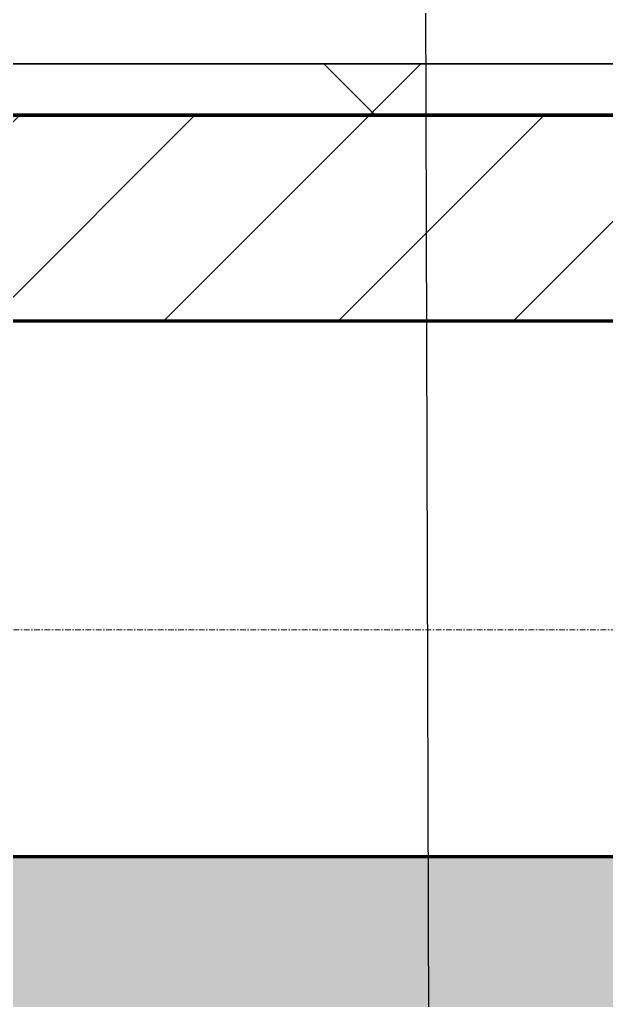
# Model space of a CAD drawing. Header units: millimetres. Extents: x -794334 to -714814, y -17806 to 22403.
# Drawn here: x -737289 to -736719, y -4681 to -3728 of the extents above; entities that cross this region are included whole.
import ezdxf
from ezdxf.xclip import XClip

# ---------------------------------------------------------------- set-up
doc = ezdxf.new("R2010")
doc.units = ezdxf.units.MM
doc.header["$XCLIPFRAME"] = 0
doc.linetypes.add('DPA_Grid _ Level 100', pattern=[10, 5.5, -1.6, 1.3, -1.6])
for name, color, linetype, lineweight in [('A-ANNO-NOTE', 3, 'Continuous', 25), ('A-GLAZ-CURT', 2, 'Continuous', 9), ('A-WALL', 5, 'Continuous', 35), ('A-WALL-FNSH', 2, 'Continuous', 35), ('A-WALL-PATT', 1, 'Continuous', 35), ('S-GRID', 251, 'Continuous', 9), ('WALL-E', 2, 'Continuous', 35)]:
    doc.layers.add(name, color=color, linetype=linetype, lineweight=lineweight)
doc.layers.add('A11_ALU.SOLID SHEET', color=2, linetype='Continuous')

# ---------------------------------------------------------------- blocks, each defined once
blk = doc.blocks.new('*U804')
at = {"layer": 'S-GRID', "linetype": 'DPA_Grid _ Level 100'}
blk.add_line((57942.91, -7900), (-14128.88, -7900), dxfattribs=at)
blk = doc.blocks.new('PPLS-PP19_Custom Tile Pattern - Custom Tile Pattern-V186-4252-01 ENLARGED CONCOURSE LEVEL - REFLECTED CEILING PLAN - SHEET 3')
at = {"layer": 'A-GLAZ-CURT'}
for p, q in [((-300, 0), (300, 0)), ((300, 0), (-300, 0)), ((195.99, 0), (211.36, 0)), ((211.36, 0), (195.99, 0)), ((211.72, 0), (213.31, 0)), ((213.31, 0), (211.72, 0)), ((230.06, 0), (300, 0)), ((-300, -50), (300, -50)), ((300, -50), (-300, -50))]:
    blk.add_line(p, q, dxfattribs=at)
for points, knots in [([(94.4, 0), (94.4, 0), (94.64, 0), (99.11, 0), (108.97, 0), (120.79, 0), (139.94, 0), (163.31, 0), (185.23, 0), (193.62, 0), (194.69, 0), (194.79, 0)], [-2348.345796, -2348.345796, -2348.345796, -2348.345796, -2310.419338, -2233.599744, -2052.234781, -1843.028543, -1530.39897, -1095.004608, -529.74427, -295.064701, -265.121568, -265.121568, -265.121568, -265.121568]), ([(193.8, 0), (193.33, 0), (190.11, 0), (183.13, 0), (171, 0), (161.95, 0), (161.28, 0), (158.35, 0), (157.85, 0), (157.77, 0)], [-11665.349007, -11665.349007, -11665.349007, -11665.349007, -11565.880756, -11105.624034, -10839.086983, -10768.332124, -10666.779182, -10580.760289, -10550.278881, -10550.278881, -10550.278881, -10550.278881]), ([(300, 0), (286.53, 0), (254.22, 0), (207.11, 0), (177.41, 0), (159.34, 0), (158.33, 0), (158.3, 0)], [-285.253232, -285.253232, -285.253232, -285.253232, -244.693688, -187.987675, -143.776725, -129.632772, -123.352749, -123.352749, -123.352749, -123.352749]), ([(159.07, 0), (159.13, 0), (160.84, 0), (165.21, 0), (174.15, 0), (185.98, 0), (208.82, 0), (219.42, 0), (230.06, 0)], [-115.643202, -115.643202, -115.643202, -115.643202, -114.681583, -87.660824, -65.295536, -41.623857, -24.459831, 0, 0, 0, 0]), ([(247.1, 0), (246.76, 0), (245.04, 0), (238.34, 0), (226.56, 0), (221.1, 0), (200.27, 0), (182.99, 0), (174.27, 0), (169.67, 0), (168.99, 0)], [-9649.085549, -9649.085549, -9649.085549, -9649.085549, -9581.591397, -9406.094246, -9221.510254, -9016.44624, -8717.832359, -8253.978395, -8152.463617, -8069.855175, -8069.855175, -8069.855175, -8069.855175]), ([(210.18, 0), (208.35, 0), (202.78, 0), (187.54, 0), (175.3, 0), (169.49, 0)], [-194.454786, -194.454786, -194.454786, -194.454786, -184.406837, -162.427601, -142.916156, -142.916156, -142.916156, -142.916156]), ([(171.51, 0), (176.48, 0), (193.23, 0), (201.73, 0), (207.5, 0), (210.1, 0), (210.85, 0)], [-7971.819559, -7971.819559, -7971.819559, -7971.819559, -7784.112253, -7606.717214, -7289.299508, -7179.657833, -7179.657833, -7179.657833, -7179.657833]), ([(172.07, 0), (177.66, 0), (187.87, 0), (201.08, 0), (206.49, 0), (210.4, 0), (211.32, 0)], [-255.364076, -255.364076, -255.364076, -255.364076, -237.955587, -223.92608, -215.862851, -213.246672, -213.246672, -213.246672, -213.246672]), ([(211.24, 0), (212.08, 0), (216.85, 0), (241.96, 0), (266.73, 0), (281.71, 0), (291.71, 0), (296.52, 0), (297.86, 0), (298.09, 0)], [-7160.966614, -7160.966614, -7160.966614, -7160.966614, -7042.621073, -6582.165592, -6068.460911, -5766.029927, -5566.724884, -5280.360606, -5199.253518, -5199.253518, -5199.253518, -5199.253518]), ([(215.22, 0), (214.62, 0), (213.08, 0), (211.68, 0), (211.29, 0)], [-203.825446, -203.825446, -203.825446, -203.825446, -198.527383, -196.473172, -196.473172, -196.473172, -196.473172]), ([(300, 0), (288.22, 0), (262, 0), (230.43, 0), (219.94, 0), (219.02, 0)], [-12528.858583, -12528.858583, -12528.858583, -12528.858583, -11905.454923, -11162.864862, -10856.732305, -10856.732305, -10856.732305, -10856.732305]), ([(219.9, 0), (220.86, 0), (227.84, 0), (242.06, 0), (246.54, 0), (246.96, 0)], [-10670.940496, -10670.940496, -10670.940496, -10670.940496, -10511.382485, -9925.173265, -9834.877357, -9834.877357, -9834.877357, -9834.877357]), ([(284.76, 0), (284.76, 0), (285.09, 0), (287.47, 0), (293.59, 0), (297.76, 0), (300, 0)], [-4110.630118, -4110.630118, -4110.630118, -4110.630118, -4053.389046, -3959.664717, -3862.421465, -3746.95702, -3746.95702, -3746.95702, -3746.95702]), ([(297.38, 0), (295.84, 0), (291.62, 0), (285.38, 0), (284.87, 0)], [-4803.172655, -4803.172655, -4803.172655, -4803.172655, -4358.271401, -4143.037883, -4143.037883, -4143.037883, -4143.037883])]:
    blk.add_open_spline(points, degree=3, knots=knots, dxfattribs=at)
for points in [[(195.11, 0), (194.91, 0), (194.44, 0), (193.8, 0)], [(211.37, 0), (212.94, 0), (214.39, 0), (215.11, 0)]]:
    blk.add_open_spline(points, degree=3, dxfattribs=at)
blk = doc.blocks.new('PPLS-PP19_Custom Tile Pattern - Custom Tile Pattern-V187-4252-01 ENLARGED CONCOURSE LEVEL - REFLECTED CEILING PLAN - SHEET 3')
at = {"layer": 'A-GLAZ-CURT'}
for p, q in [((-300, 0), (300, 0)), ((300, 0), (-300, 0)), ((-293.07, 0), (-275.75, 0)), ((-275.75, 0), (-293.07, 0)), ((-222.32, 0), (-205, 0)), ((-205, 0), (-222.32, 0)), ((-300, -50), (300, -50)), ((300, -50), (-300, -50))]:
    blk.add_line(p, q, dxfattribs=at)
at = {"layer": 'A-GLAZ-CURT', "flags": 128}
for points in [[(-300, 0), (-291.56, 0), (-283.3, 0), (-275.2, 0), (-267.26, 0), (-259.45, 0), (-252.92, 0)], [(-252.92, 0), (-259.67, 0), (-267.51, 0), (-275.48, 0), (-283.55, 0), (-291.73, 0), (-300, 0)], [(-185.04, 0), (-190.44, 0), (-196.37, 0), (-202.58, 0), (-209.04, 0), (-215.73, 0), (-222.63, 0), (-229.72, 0), (-236.97, 0), (-244.39, 0), (-251.96, 0)], [(-251.77, 0), (-244.2, 0), (-236.74, 0), (-229.36, 0), (-222.06, 0), (-214.83, 0), (-207.71, 0), (-200.76, 0), (-194.02, 0), (-187.54, 0), (-181.38, 0), (-175.58, 0), (-170.25, 0), (-165.64, 0), (-162.01, 0), (-159.53, 0), (-157.46, 0), (-154.52, 0), (-149.42, 0), (-141.84, 0), (-132.81, 0), (-126.08, 0)], [(-125.17, 0), (-128.55, 0), (-134.16, 0), (-140.03, 0), (-145.5, 0), (-150.63, 0), (-155.53, 0), (-160.27, 0), (-164.95, 0), (-169.65, 0), (-174.47, 0), (-179.49, 0), (-184.81, 0)]]:
    blk.add_lwpolyline(points, dxfattribs=at)
at = {"layer": 'A-GLAZ-CURT'}
for points, knots in [([(-300, 0), (-284.65, 0), (-268.65, 0), (-253.8, 0), (-252.91, 0)], [-5323.127839, -5323.127839, -5323.127839, -5323.127839, -4502.809032, -4450.141242, -4450.141242, -4450.141242, -4450.141242]), ([(-253.04, 0), (-262.78, 0), (-278.03, 0), (-294.48, 0), (-300, 0)], [-14311.641192, -14311.641192, -14311.641192, -14311.641192, -13729.592194, -13439.944408, -13439.944408, -13439.944408, -13439.944408]), ([(-253.69, 0), (-258.13, 0), (-262.64, 0), (-264.9, 0), (-265.4, 0)], [-531.287897, -531.287897, -531.287897, -531.287897, -208.940337, 0, 0, 0, 0]), ([(-258.6, 0), (-257.91, 0), (-256.25, 0), (-254.15, 0), (-252.94, 0)], [-5722.54675, -5722.54675, -5722.54675, -5722.54675, -5657.471696, -5581.478114, -5581.478114, -5581.478114, -5581.478114]), ([(-137.88, 0), (-140.56, 0), (-147.66, 0), (-147.69, 0), (-158.72, 0), (-174.02, 0), (-185.59, 0), (-209.77, 0), (-231.94, 0), (-248.55, 0), (-253.01, 0)], [-3187.727384, -3187.727384, -3187.727384, -3187.727384, -2919.378265, -2477.344047, -2237.412286, -2029.680487, -1755.085331, -1400.429864, -858.079193, -547.40156, -547.40156, -547.40156, -547.40156]), ([(-117.17, 0), (-122.79, 0), (-150.7, 0), (-194.99, 0), (-239.24, 0), (-252.92, 0)], [-17674.07868, -17674.07868, -17674.07868, -17674.07868, -17136.203329, -15131.813646, -14313.992517, -14313.992517, -14313.992517, -14313.992517]), ([(-252.33, 0), (-249.79, 0), (-239.61, 0), (-225.99, 0), (-213.1, 0), (-200.2, 0), (-191.67, 0), (-186.07, 0), (-185.9, 0)], [-5568.921334, -5568.921334, -5568.921334, -5568.921334, -5413.335975, -5017.494783, -4832.723979, -4666.091899, -4349.945572, -4339.918005, -4339.918005, -4339.918005, -4339.918005]), ([(-252.19, 0), (-222.89, 0), (-173.87, 0), (-129.95, 0), (-110.8, 0), (-99.5, 0), (-91.46, 0)], [-4435.939865, -4435.939865, -4435.939865, -4435.939865, -2700.551212, -1002.059161, -460.363443, 0, 0, 0, 0]), ([(-133.82, 0), (-135.51, 0), (-137.8, 0), (-149.31, 0), (-162.01, 0), (-177.91, 0), (-199.46, 0), (-216.65, 0), (-231.26, 0), (-233.46, 0), (-234, 0)], [-2731.647847, -2731.647847, -2731.647847, -2731.647847, -2418.507304, -2308.929706, -2113.765672, -1763.376603, -1422.553702, -978.033455, -846.069444, -682.911962, -682.911962, -682.911962, -682.911962]), ([(-233.49, 0), (-233.44, 0), (-232.38, 0), (-230.74, 0), (-225.3, 0), (-223.63, 0)], [-455.274641, -455.274641, -455.274641, -455.274641, -440.605512, -119.536984, 0, 0, 0, 0]), ([(-223.63, 0), (-219.39, 0), (-206.17, 0), (-188.58, 0), (-169.02, 0), (-152.12, 0), (-136.84, 0), (-127.33, 0), (-124.19, 0), (-123.43, 0), (-123.28, 0)], [-5463.295695, -5463.295695, -5463.295695, -5463.295695, -5161.076232, -4739.070012, -4465.409639, -4149.119819, -3839.893365, -3647.167523, -3488.92562, -3439.852845, -3439.852845, -3439.852845, -3439.852845]), ([(-183.92, 0), (-178.74, 0), (-170.52, 0), (-158.7, 0), (-157.22, 0)], [-4301.511651, -4301.511651, -4301.511651, -4301.511651, -4000.813434, -3840.635403, -3840.635403, -3840.635403, -3840.635403]), ([(-152.35, 0), (-151.03, 0), (-147.71, 0), (-143.57, 0), (-138.62, 0)], [-3494.978217, -3494.978217, -3494.978217, -3494.978217, -3371.022232, -3227.460399, -3227.460399, -3227.460399, -3227.460399]), ([(-118.78, 0), (-121.86, 0), (-126.28, 0), (-136.96, 0), (-147.46, 0), (-150.03, 0), (-150.57, 0)], [-5938.474035, -5938.474035, -5938.474035, -5938.474035, -5700.061948, -5508.838257, -5298.784692, -5196.16478, -5196.16478, -5196.16478, -5196.16478]), ([(-150.34, 0), (-150.07, 0), (-147.75, 0), (-142.6, 0), (-127.26, 0), (-107.3, 0), (-90.42, 0), (-75.26, 0), (-68.41, 0), (-65.12, 0), (-63.63, 0)], [-4948.728362, -4948.728362, -4948.728362, -4948.728362, -4883.323924, -4440.880425, -4054.690705, -3793.097032, -3402.597032, -3144.956779, -3050.982048, -2969.237017, -2969.237017, -2969.237017, -2969.237017]), ([(-117.17, 0), (-124.17, 0), (-134.21, 0), (-147.74, 0), (-149.07, 0)], [-6848.772558, -6848.772558, -6848.772558, -6848.772558, -6449.282163, -6277.220794, -6277.220794, -6277.220794, -6277.220794]), ([(-148.23, 0), (-146.94, 0), (-140.15, 0), (-137.28, 0), (-133.93, 0), (-128.78, 0), (-126.5, 0)], [-6162.058746, -6162.058746, -6162.058746, -6162.058746, -6017.569127, -5560.701257, -5364.112219, -5231.017328, -5231.017328, -5231.017328, -5231.017328]), ([(-117.17, 0), (-120.37, 0), (-127.49, 0), (-139.03, 0), (-146.11, 0), (-146.95, 0)], [-1112.434129, -1112.434129, -1112.434129, -1112.434129, -945.742622, -741.901385, -489.130243, -489.130243, -489.130243, -489.130243]), ([(-146.69, 0), (-146.59, 0), (-145.49, 0), (-135.69, 0), (-128.29, 0), (-125.15, 0)], [-420.34245, -420.34245, -420.34245, -420.34245, -406.956646, -290.263673, 0, 0, 0, 0]), ([(-127.41, 0), (-131.63, 0), (-133.16, 0), (-134.09, 0), (-134.15, 0)], [-8540.990293, -8540.990293, -8540.990293, -8540.990293, -8266.114998, -8246.473386, -8246.473386, -8246.473386, -8246.473386]), ([(-134.15, 0), (-133.32, 0), (-130.31, 0), (-117.33, 0), (-92.04, 0), (-74.02, 0), (-62.74, 0), (-60.36, 0), (-59.97, 0)], [-7657.439573, -7657.439573, -7657.439573, -7657.439573, -7293.749979, -6839.55839, -6236.997189, -5713.340575, -5140.470607, -5006.787413, -5006.787413, -5006.787413, -5006.787413]), ([(-120.13, 0), (-120.14, 0), (-120.24, 0), (-121.3, 0), (-129.25, 0), (-133.82, 0)], [-2933.992132, -2933.992132, -2933.992132, -2933.992132, -2920.575025, -2840.280255, -2731.647847, -2731.647847, -2731.647847, -2731.647847]), ([(-118.23, 0), (-119.39, 0), (-122.12, 0), (-125.43, 0), (-127.03, 0), (-127.41, 0)], [-164.249813, -164.249813, -164.249813, -164.249813, -98.539552, -24.539552, 0, 0, 0, 0]), ([(-126.5, 0), (-122.44, 0), (-108.71, 0), (-86.68, 0), (-63.44, 0), (-54.4, 0), (-48.53, 0), (-30.79, 0), (-18.03, 0), (8.61, 0), (15.02, 0), (22.91, 0), (31, 0), (39.04, 0), (51.19, 0), (58.74, 0), (61.34, 0), (61.45, 0)], [-5231.017328, -5231.017328, -5231.017328, -5231.017328, -4994.692869, -4542.524482, -4008.285538, -3689.699207, -3546.54457, -3315.260113, -2864.387349, -2439.246196, -2084.094819, -1956.422387, -1818.904206, -1645.594513, -1443.202566, -1228.752106, -1120.932285, -1120.932285, -1120.932285, -1120.932285]), ([(-125.15, 0), (-124.93, 0), (-121.96, 0), (-113.01, 0), (-98.9, 0), (-85.29, 0), (-71.67, 0), (-65.93, 0), (-65.07, 0)], [-3362.7396, -3362.7396, -3362.7396, -3362.7396, -3342.215224, -3074.362186, -2902.289527, -2605.247022, -2322.099534, -2241.8264, -2241.8264, -2241.8264, -2241.8264]), ([(-122.08, 0), (-122.01, 0), (-121.69, 0), (-121.2, 0), (-120.88, 0)], [-3136.336417, -3136.336417, -3136.336417, -3136.336417, -3110.304437, -3035.164275, -3035.164275, -3035.164275, -3035.164275]), ([(-49.21, 0), (-52.1, 0), (-61.62, 0), (-81.23, 0), (-99.51, 0), (-114.02, 0), (-117.28, 0), (-118.78, 0)], [-1346.428034, -1346.428034, -1346.428034, -1346.428034, -1060.00838, -740.068933, -229.489605, -116.330425, 0, 0, 0, 0]), ([(-49.24, 0), (-52.42, 0), (-62.55, 0), (-85.2, 0), (-107.22, 0), (-116.07, 0), (-117.31, 0)], [-3250.710987, -3250.710987, -3250.710987, -3250.710987, -2842.901703, -2193.204658, -1433.981041, -1018.143954, -1018.143954, -1018.143954, -1018.143954]), ([(-86.16, 0), (-91.37, 0), (-101.09, 0), (-111.82, 0), (-116.68, 0)], [-1681.3698, -1681.3698, -1681.3698, -1681.3698, -1374.161226, -1120.9132, -1120.9132, -1120.9132, -1120.9132]), ([(-49.51, 0), (-50.46, 0), (-59.92, 0), (-78.2, 0), (-102.7, 0), (-114.1, 0), (-116.66, 0)], [-8137.138066, -8137.138066, -8137.138066, -8137.138066, -8073.216054, -7508.296369, -7004.680444, -6858.444941, -6858.444941, -6858.444941, -6858.444941]), ([(-116.55, 0), (-115.7, 0), (-114.33, 0), (-113.43, 0), (-113.43, 0)], [-656.999253, -656.999253, -656.999253, -656.999253, -394.672656, -330.879064, -330.879064, -330.879064, -330.879064]), ([(-113.43, 0), (-113.44, 0), (-113.73, 0), (-115.21, 0), (-116.44, 0)], [-328.499627, -328.499627, -328.499627, -328.499627, -282.672656, -200.568202, -200.568202, -200.568202, -200.568202]), ([(-72.93, 0), (-75.51, 0), (-87.54, 0), (-103.49, 0), (-116.31, 0)], [-19442.345229, -19442.345229, -19442.345229, -19442.345229, -18935.241197, -17701.573127, -17701.573127, -17701.573127, -17701.573127]), ([(-115.82, 0), (-114.96, 0), (-110.41, 0), (-96.78, 0), (-75.18, 0), (-59.42, 0), (-49.3, 0)], [-5724.064692, -5724.064692, -5724.064692, -5724.064692, -5430.283136, -5103.229623, -4799.173296, -4271.957235, -4271.957235, -4271.957235, -4271.957235]), ([(9.32, 0), (9.08, 0), (7.65, 0), (2.57, 0), (-12.23, 0), (-25.64, 0), (-40, 0), (-56.24, 0), (-75.59, 0), (-94, 0), (-112.01, 0), (-114.94, 0), (-115.63, 0)], [-2922.926651, -2922.926651, -2922.926651, -2922.926651, -2882.788014, -2720.818881, -2518.50168, -2125.455881, -1792.521578, -1466.981642, -1208.454564, -789.402658, -501.969187, -243.577221, -243.577221, -243.577221, -243.577221]), ([(-91.46, 0), (-90.09, 0), (-84.7, 0), (-77.43, 0), (-72.73, 0), (-72.64, 0), (-72.64, 0)], [-19832.387487, -19832.387487, -19832.387487, -19832.387487, -19753.885894, -19541.04734, -19478.625389, -19471.062469, -19471.062469, -19471.062469, -19471.062469]), ([(-63.96, 0), (-64.13, 0), (-72.5, 0), (-80.63, 0), (-86.16, 0)], [-2171.769325, -2171.769325, -2171.769325, -2171.769325, -2007.031671, -1681.3698, -1681.3698, -1681.3698, -1681.3698]), ([(-29.03, 0), (-33.97, 0), (-43.74, 0), (-56.37, 0), (-71.66, 0), (-77.83, 0), (-82.66, 0), (-83.28, 0), (-83.28, 0)], [-2680.714891, -2680.714891, -2680.714891, -2680.714891, -2413.671296, -2161.752162, -2006.592567, -1646.621388, -1424.436217, -1393.971743, -1393.971743, -1393.971743, -1393.971743]), ([(-83.28, 0), (-83.28, 0), (-82.91, 0), (-76.14, 0), (-62.97, 0), (-48.14, 0), (-36.49, 0), (-33.57, 0), (-29.94, 0), (-28.57, 0)], [-1393.4169, -1393.4169, -1393.4169, -1393.4169, -1353.722004, -1274.333717, -1073.56893, -651.549973, -296.515819, -83.513472, 0, 0, 0, 0]), ([(-66.39, 0), (-66.39, 0), (-63.63, 0), (-53.63, 0), (-34.42, 0), (-29.82, 0), (-29.19, 0)], [-2493.31794, -2493.31794, -2493.31794, -2493.31794, -2315.303971, -1809.437387, -963.711516, -666.19313, -666.19313, -666.19313, -666.19313]), ([(31.18, 0), (25.97, 0), (11.99, 0), (-16.92, 0), (-47.42, 0), (-65.77, 0), (-66.37, 0), (-66.38, 0)], [-4496.803627, -4496.803627, -4496.803627, -4496.803627, -4222.080604, -3745.412743, -2981.410125, -2542.574734, -2498.224237, -2498.224237, -2498.224237, -2498.224237]), ([(-63.63, 0), (-61.49, 0), (-57.39, 0), (-55.27, 0), (-51.44, 0), (-49.35, 0)], [-2969.237017, -2969.237017, -2969.237017, -2969.237017, -2851.217951, -2734.127174, -2607.57408, -2607.57408, -2607.57408, -2607.57408]), ([(-58.83, 0), (-58.37, 0), (-57.29, 0), (-54.78, 0), (-50.67, 0), (-49.79, 0)], [-4859.52896, -4859.52896, -4859.52896, -4859.52896, -4680.891996, -4469.85053, -4417.7536, -4417.7536, -4417.7536, -4417.7536]), ([(-51.83, 0), (-51.83, 0), (-51.78, 0), (-50.48, 0), (-49.48, 0)], [-632.814994, -632.814994, -632.814994, -632.814994, -627.965721, -515.928705, -515.928705, -515.928705, -515.928705]), ([(76.63, 0), (74.8, 0), (67.65, 0), (53.52, 0), (37, 0), (24.07, 0), (12.82, 0), (-2.9, 0), (-20.62, 0), (-32.81, 0), (-44.85, 0), (-51.43, 0), (-51.79, 0)], [-3095.572228, -3095.572228, -3095.572228, -3095.572228, -2950.589685, -2634.532728, -2313.748533, -2106.613311, -1925.670641, -1617.263037, -1290.787923, -1039.307308, -819.71621, -644.910881, -644.910881, -644.910881, -644.910881]), ([(-49.33, 0), (-47.83, 0), (-45.19, 0), (-42.62, 0), (-41.76, 0)], [-4408.647835, -4408.647835, -4408.647835, -4408.647835, -4321.566175, -4270.495146, -4270.495146, -4270.495146, -4270.495146]), ([(-26.75, 0), (-27.82, 0), (-35.29, 0), (-43.47, 0), (-49.29, 0)], [-8718.362214, -8718.362214, -8718.362214, -8718.362214, -8532.293389, -8142.008185, -8142.008185, -8142.008185, -8142.008185]), ([(-49.28, 0), (-47.13, 0), (-46.01, 0), (-40.22, 0), (-36.78, 0)], [-508.377888, -508.377888, -508.377888, -508.377888, -260.442412, 0, 0, 0, 0]), ([(-48.87, 0), (-46.83, 0), (-43.63, 0), (-40.79, 0), (-40.46, 0), (-40.44, 0)], [-2598.08239, -2598.08239, -2598.08239, -2598.08239, -2474.780881, -2410.990208, -2350.645972, -2350.645972, -2350.645972, -2350.645972]), ([(-36.33, 0), (-36.43, 0), (-37.27, 0), (-45.02, 0), (-45.68, 0), (-48.36, 0), (-48.79, 0)], [-1855.773136, -1855.773136, -1855.773136, -1855.773136, -1810.870157, -1672.078046, -1405.135169, -1360.9003, -1360.9003, -1360.9003, -1360.9003]), ([(-48.76, 0), (-44.97, 0), (-31.99, 0), (-12.78, 0), (4.23, 0), (9.64, 0), (10.14, 0), (10.18, 0)], [-4262.601366, -4262.601366, -4262.601366, -4262.601366, -4065.652676, -3589.737505, -3285.047089, -3066.359526, -3044.715262, -3044.715262, -3044.715262, -3044.715262]), ([(-36.62, 0), (-36.62, 0), (-40.35, 0), (-42.89, 0), (-46.55, 0), (-48.45, 0)], [-4069.478503, -4069.478503, -4069.478503, -4069.478503, -3858.647035, -3538.256648, -3284.996266, -3284.996266, -3284.996266, -3284.996266]), ([(-41.76, 0), (-39.9, 0), (-37.72, 0), (-36.92, 0), (-36.77, 0)], [-4270.495146, -4270.495146, -4270.495146, -4270.495146, -4161.040818, -4106.245333, -4106.245333, -4106.245333, -4106.245333]), ([(-36.78, 0), (-32.43, 0), (-19.22, 0), (8.83, 0), (43.36, 0), (70.92, 0), (82.12, 0), (83.66, 0)], [-6191.144455, -6191.144455, -6191.144455, -6191.144455, -5862.463379, -5340.621928, -4573.028122, -4094.177415, -3869.465285, -3869.465285, -3869.465285, -3869.465285]), ([(-36.29, 0), (-36.29, 0), (-34.66, 0), (-28.88, 0), (-26.95, 0), (-26.54, 0)], [-9150.272121, -9150.272121, -9150.272121, -9150.272121, -9057.163041, -8919.836787, -8834.607043, -8834.607043, -8834.607043, -8834.607043]), ([(30.82, 0), (29.27, 0), (20.14, 0), (3.54, 0), (-16.58, 0), (-34.76, 0), (-36.04, 0)], [-10462.034656, -10462.034656, -10462.034656, -10462.034656, -10363.088938, -9884.23066, -9424.652049, -9182.880979, -9182.880979, -9182.880979, -9182.880979]), ([(-33.34, 0), (-33.34, 0), (-32.93, 0), (-31.16, 0), (-30.52, 0)], [-2415.024266, -2415.024266, -2415.024266, -2415.024266, -2357.633367, -2323.618664, -2323.618664, -2323.618664, -2323.618664]), ([(70.61, 0), (66.16, 0), (55.8, 0), (39.61, 0), (24.74, 0), (2.64, 0), (-17.84, 0), (-30.57, 0), (-31.82, 0), (-32, 0)], [-4647.237329, -4647.237329, -4647.237329, -4647.237329, -4326.416877, -4098.545751, -3766.694881, -3333.063701, -2994.501669, -2698.150104, -2614.070998, -2614.070998, -2614.070998, -2614.070998]), ([(-30.76, 0), (-30.73, 0), (-29.99, 0), (-23.47, 0), (-15.75, 0), (-15.19, 0)], [-54176.191683, -54176.191683, -54176.191683, -54176.191683, -54157.274271, -53749.15266, -53717.791567, -53717.791567, -53717.791567, -53717.791567]), ([(-30.52, 0), (-27.11, 0), (-17.83, 0), (5.99, 0), (22.06, 0), (37.44, 0), (45.92, 0), (57.76, 0), (64.47, 0), (72.74, 0), (75.22, 0), (76.03, 0), (76.21, 0)], [-2323.618664, -2323.618664, -2323.618664, -2323.618664, -2142.497158, -1716.209403, -1206.526904, -1089.329421, -901.315459, -753.071572, -495.328968, -421.953223, -334.951786, -290.452333, -290.452333, -290.452333, -290.452333]), ([(-13, 0), (-14.35, 0), (-17.68, 0), (-25.97, 0), (-29.52, 0), (-30.21, 0)], [-55207.591944, -55207.591944, -55207.591944, -55207.591944, -54789.006179, -54461.685999, -54290.791712, -54290.791712, -54290.791712, -54290.791712]), ([(8.33, 0), (8.19, 0), (7.18, 0), (0.32, 0), (-13.89, 0), (-24.92, 0), (-29.03, 0)], [-3574.286521, -3574.286521, -3574.286521, -3574.286521, -3526.962355, -3285.499107, -2903.012179, -2680.714891, -2680.714891, -2680.714891, -2680.714891]), ([(-28.98, 0), (-28.66, 0), (-27.39, 0), (-24.45, 0), (-22.56, 0)], [-166.548282, -166.548282, -166.548282, -166.548282, -102.06493, 0, 0, 0, 0]), ([(-28.57, 0), (-26.93, 0), (-20.29, 0), (-11.45, 0), (2.08, 0), (13.15, 0), (21.24, 0), (24.62, 0), (24.72, 0), (24.72, 0)], [-5361.429781, -5361.429781, -5361.429781, -5361.429781, -5261.36855, -5050.479954, -4785.90057, -4596.498881, -4445.288762, -4384.376941, -4376.041937, -4376.041937, -4376.041937, -4376.041937]), ([(-22.56, 0), (-20.27, 0), (-17.03, 0), (-11.36, 0), (-7.66, 0), (-6.6, 0), (-6.44, 0)], [-56468.192263, -56468.192263, -56468.192263, -56468.192263, -56344.022017, -56303.229861, -56166.290093, -56124.392176, -56124.392176, -56124.392176, -56124.392176]), ([(-15.19, 0), (-13.07, 0), (7.48, 0), (42.82, 0), (88.72, 0), (120.63, 0), (138.28, 0), (138.53, 0)], [-461.142613, -461.142613, -461.142613, -461.142613, -429.606584, -390.253598, -346.313304, -291.370682, -290.5735, -290.5735, -290.5735, -290.5735]), ([(-6.54, 0), (-6.73, 0), (-7.2, 0), (-7.6, 0), (-7.79, 0)], [-56009.792147, -56009.792147, -56009.792147, -56009.792147, -55949.290093, -55895.192118, -55895.192118, -55895.192118, -55895.192118]), ([(-2.63, 0), (-2.47, 0), (-1.22, 0), (4.92, 0), (13.31, 0), (17.08, 0), (17.98, 0)], [-226.825321, -226.825321, -226.825321, -226.825321, -220.269177, -206.416616, -198.214427, -195.53907, -195.53907, -195.53907, -195.53907]), ([(103.09, 0), (101.08, 0), (86.31, 0), (63.34, 0), (35.84, 0), (12, 0), (3.08, 0), (-1.67, 0), (-2.25, 0)], [-375.435014, -375.435014, -375.435014, -375.435014, -369.147452, -330.153101, -307.516438, -285.83788, -246.234814, -234.646884, -234.646884, -234.646884, -234.646884]), ([(18.58, 0), (17.79, 0), (14.22, 0), (10.8, 0), (9.63, 0)], [-4163.18482, -4163.18482, -4163.18482, -4163.18482, -4080.000647, -3772.857994, -3772.857994, -3772.857994, -3772.857994]), ([(18.48, 0), (19.51, 0), (24.3, 0), (25.66, 0), (26.12, 0)], [-5685.736697, -5685.736697, -5685.736697, -5685.736697, -5554.232259, -5302.431367, -5302.431367, -5302.431367, -5302.431367]), ([(114.39, 0), (114.2, 0), (112.08, 0), (105.42, 0), (92.38, 0), (85.59, 0), (74.4, 0), (62.26, 0), (51.85, 0), (43.81, 0), (29.53, 0), (21.08, 0), (19.14, 0), (18.51, 0)], [-8148.58938, -8148.58938, -8148.58938, -8148.58938, -8105.191388, -7723.759874, -7531.75727, -7135.649961, -6924.452779, -6738.82075, -6548.303034, -6314.283804, -6135.05769, -5972.647715, -5855.328111, -5855.328111, -5855.328111, -5855.328111]), ([(24.69, 0), (24.54, 0), (22.1, 0), (20.07, 0), (18.77, 0)], [-4368.572414, -4368.572414, -4368.572414, -4368.572414, -4306.476363, -4170.000941, -4170.000941, -4170.000941, -4170.000941]), ([(27.44, 0), (27.9, 0), (29.54, 0), (38.07, 0), (53.39, 0), (71.67, 0), (83.41, 0), (85.01, 0), (85.91, 0)], [-5037.309798, -5037.309798, -5037.309798, -5037.309798, -4887.603822, -4705.298446, -4353.683244, -3960.84581, -3759.045785, -3446.580388, -3446.580388, -3446.580388, -3446.580388]), ([(27.89, 0), (29.09, 0), (33.4, 0), (48.37, 0), (66.65, 0), (80.2, 0), (86.3, 0)], [-147.777612, -147.777612, -147.777612, -147.777612, -135.792042, -118.513713, -97.899267, -79.87979, -79.87979, -79.87979, -79.87979]), ([(53.18, 0), (53.06, 0), (52.22, 0), (44.99, 0), (36.46, 0), (30.82, 0)], [-622.740158, -622.740158, -622.740158, -622.740158, -566.066452, -360.610861, 0, 0, 0, 0]), ([(136.44, 0), (121.66, 0), (86.93, 0), (51.16, 0), (31.18, 0)], [-106.750556, -106.750556, -106.750556, -106.750556, -59.610984, 0, 0, 0, 0]), ([(154.36, 0), (150.63, 0), (138.1, 0), (109.77, 0), (76.86, 0), (57.82, 0), (46.51, 0), (41.18, 0), (36.02, 0), (35.54, 0), (35.54, 0)], [-489.328684, -489.328684, -489.328684, -489.328684, -458.593899, -401.860199, -357.622665, -341.267687, -334.000314, -326.15566, -319.318397, -317.489778, -317.489778, -317.489778, -317.489778]), ([(36.29, 0), (37.77, 0), (48.82, 0), (63.31, 0), (77.21, 0), (85.43, 0)], [-314.598523, -314.598523, -314.598523, -314.598523, -305.899624, -287.17622, -255.559425, -255.559425, -255.559425, -255.559425]), ([(61.47, 0), (61.47, 0), (61.21, 0), (54.61, 0), (53.71, 0), (53.56, 0)], [-1113.311073, -1113.311073, -1113.311073, -1113.311073, -1096.402191, -891.204116, -747.28819, -747.28819, -747.28819, -747.28819]), ([(76.22, 0), (75.58, 0), (73.64, 0), (71.05, 0), (70.61, 0)], [-193.634889, -193.634889, -193.634889, -193.634889, -31.537676, 0, 0, 0, 0]), ([(86.46, 0), (91.86, 0), (105.2, 0), (116.36, 0), (128.63, 0), (128.95, 0)], [-79.727462, -79.727462, -79.727462, -79.727462, -63.759246, -39.050993, -35.895543, -35.895543, -35.895543, -35.895543]), ([(86.47, 0), (87.69, 0), (102.88, 0), (124.45, 0), (132.42, 0), (134.6, 0)], [-254.212393, -254.212393, -254.212393, -254.212393, -249.500363, -194.761443, -152.241002, -152.241002, -152.241002, -152.241002]), ([(94.4, 0), (94.4, 0), (94.64, 0), (99.11, 0), (108.97, 0), (120.79, 0), (139.94, 0), (163.31, 0), (185.23, 0), (193.62, 0), (194.69, 0), (194.79, 0)], [-2348.345796, -2348.345796, -2348.345796, -2348.345796, -2310.419338, -2233.599744, -2052.234781, -1843.028543, -1530.39897, -1095.004608, -529.74427, -295.064701, -265.121568, -265.121568, -265.121568, -265.121568]), ([(129.02, 0), (129.02, 0), (124.41, 0), (122.35, 0), (114.96, 0), (108.04, 0), (103.09, 0)], [-35.386604, -35.386604, -35.386604, -35.386604, -31.430235, -22.807238, -15.488593, 0, 0, 0, 0]), ([(157.9, 0), (156.77, 0), (151.67, 0), (143.29, 0), (134.04, 0), (126.24, 0), (118.6, 0), (114.23, 0), (111.98, 0), (105.66, 0), (105.23, 0), (105.23, 0)], [-10292.955006, -10292.955006, -10292.955006, -10292.955006, -10098.273015, -9847.788484, -9677.714971, -9567.007022, -9453.21225, -9220.200448, -9012.77275, -8966.157302, -8929.495943, -8929.495943, -8929.495943, -8929.495943]), ([(105.26, 0), (105.52, 0), (111.01, 0), (112.65, 0), (113.59, 0)], [-8920.561005, -8920.561005, -8920.561005, -8920.561005, -8814.835624, -8577.462505, -8577.462505, -8577.462505, -8577.462505]), ([(128.58, 0), (128.8, 0), (130.16, 0), (139.26, 0), (152.67, 0), (161.24, 0), (162.19, 0), (162.75, 0)], [-633.326174, -633.326174, -633.326174, -633.326174, -627.736123, -618.981161, -602.094757, -592.980799, -581.414464, -581.414464, -581.414464, -581.414464]), ([(137.1, 0), (136, 0), (133.64, 0), (129.87, 0), (129.11, 0)], [-670.405967, -670.405967, -670.405967, -670.405967, -651.020627, -640.742133, -640.742133, -640.742133, -640.742133]), ([(168.37, 0), (167.68, 0), (164.5, 0), (159.83, 0), (155.22, 0)], [-543.375029, -543.375029, -543.375029, -543.375029, -530.793311, -491.715818, -491.715818, -491.715818, -491.715818]), ([(193.8, 0), (193.33, 0), (190.11, 0), (183.13, 0), (171, 0), (161.95, 0), (161.28, 0), (158.35, 0), (157.85, 0), (157.77, 0)], [-11665.349007, -11665.349007, -11665.349007, -11665.349007, -11565.880756, -11105.624034, -10839.086983, -10768.332124, -10666.779182, -10580.760289, -10550.278881, -10550.278881, -10550.278881, -10550.278881]), ([(300, 0), (286.53, 0), (254.22, 0), (207.11, 0), (177.41, 0), (159.34, 0), (158.33, 0), (158.3, 0)], [-285.253232, -285.253232, -285.253232, -285.253232, -244.693688, -187.987675, -143.776725, -129.632772, -123.352749, -123.352749, -123.352749, -123.352749]), ([(159.07, 0), (159.13, 0), (160.84, 0), (165.21, 0), (174.15, 0), (185.98, 0), (208.82, 0), (219.42, 0), (230.06, 0)], [-115.643202, -115.643202, -115.643202, -115.643202, -114.681583, -87.660824, -65.295536, -41.623857, -24.459831, 0, 0, 0, 0])]:
    blk.add_open_spline(points, degree=3, knots=knots, dxfattribs=at)
for points in [[(-39.84, 0), (-39.08, 0), (-38.11, 0), (-37.36, 0)], [(18.7, 0), (21.05, 0), (23.17, 0), (24.49, 0)], [(24.49, 0), (25.23, 0), (25.72, 0), (26.04, 0)], [(80.35, 0), (79.57, 0), (78.27, 0), (76.63, 0)], [(84.06, 0), (83.48, 0), (82.41, 0), (81.72, 0)], [(87.16, 0), (89.12, 0), (92.58, 0), (94.33, 0)]]:
    blk.add_open_spline(points, degree=3, dxfattribs=at)
blk = doc.blocks.new('*U1029')
at = {"layer": 'A-GLAZ-CURT'}
for name, p in [('PPLS-PP19_Custom Tile Pattern - Custom Tile Pattern-V186-4252-01 ENLARGED CONCOURSE LEVEL - REFLECTED CEILING PLAN - SHEET 3', (41402.37, -7350)), ('PPLS-PP19_Custom Tile Pattern - Custom Tile Pattern-V187-4252-01 ENLARGED CONCOURSE LEVEL - REFLECTED CEILING PLAN - SHEET 3', (42002.37, -7350))]:
    blk.add_blockref(name, p, dxfattribs=at)
blk = doc.blocks.new('*U1630')
blk.add_lwpolyline([(22690, -750), (19166.45, -750), (19116.45, -700), (18966.44, -550), (-101025.39, -550), (-101025.39, -6704.96), (-96300, -6704.96), (-96300, -7350), (-94497.63, -7350), (17250, -7350), (17250, -6849.96), (18300, -6849.96), (22690, -6849.96)], close=True)

msp = doc.modelspace()

# ---------------------------------------------------------------- hatches: boundary and pattern name
at = {"layer": 'A-WALL-PATT', "lineweight": 9}
h = msp.add_hatch(dxfattribs=at)
h.set_pattern_fill('FP_1', color=256, style=0, pattern_type=2)
h.set_pattern_definition([(50, (0, 0), (728.7365, -63.7558), [76.2, -838.2]), (355, (0, 0), (-140.9716, 764.2276), [60.96, -670.56]), (100.451, (60.7, -5.3), (587.77, 700.46675), [64.76, -712.36]), (46.184, (0, 203.2), (1084.3162, -168.171), [114.3, -1257.3]), (96.636, (90.4, 189.2), (949.6099, 989.7098), [97.14, -1068.54]), (351.184, (0, 203.2), (949.6206, 989.7012), [91.44, -1005.84]), (21, (101.6, 152.4), (606.45787, -409.06057), [76.2, -838.2]), (326, (101.6, 152.4), (247.20834, 736.7529), [60.96, -670.56]), (71.451, (152.14, 118.3), (853.66825, 327.6855), [64.76, -712.36]), (37.5, (0, 0), (12.35469, 338.22012), [33.528, -628.904, 33.528, -647.192, -673.1]), (37.5, (0, 0), (12.35469, 338.22012), [-1343.152, 33.528, -639.572]), (7.5, (0, 0), (267.27887, 400.72213), [33.528, -354.584, 33.528, -613.664, -256.54]), (7.5, (0, 0), (267.27887, 400.72213), [-1035.304, 33.528, -223.012]), (327.5, (-226.57, 0), (542.36333, -22.91534), [33.528, -220.472, 33.528, -758.952, -1051.56]), (327.5, (-226.57, 0), (542.36333, -22.91534), [-1046.48, 33.528, -1018.032]), (317.5, (-328.17, 0), (592.51696, 101.7071), [33.528, -296.672, 33.528, -492.76, -746.76]), (317.5, (-328.17, 0), (592.51696, 101.7071), [-856.488, 33.528, -713.232])])
h.paths.add_polyline_path([(-720978.37, -6040.98), (-720978.37, -4540.98), (-790483.7, -4540.98), (-790483.7, -6040.98), (-725322.45, -6040.98)])

# ---------------------------------------------------------------- linework, layer by layer
at = {"layer": 'A-WALL', "color": 7, "lineweight": 70}
msp.add_line((-790483.7, -4540.98), (-727382.37, -4540.98), dxfattribs=at)

# ---------------------------------------------------------------- block references
at = {"layer": 'A11_ALU.SOLID SHEET'}
ref = msp.add_blockref('*U1630', (-744681.24, 3579.02), dxfattribs=at)
XClip(ref).set_block_clipping_path([(-45802.4668593339, -9620.0029952967), (23702.8690583039, 10334.9999958097)])

# ---------------------------------------------------------------- next in the draw order: hatches: boundary and pattern name
at = {"layer": 'A-WALL-PATT', "lineweight": 9}
h = msp.add_hatch(dxfattribs=at)
h.set_pattern_fill('FP_5', color=256, style=0, pattern_type=2)
h.set_pattern_definition([(45, (0, 0), (-212.13203, 212.13203), []), (135, (0, 0), (-212.13203, -212.13203), [])])
h.paths.add_polyline_path([(-727630.24, -3820.98), (-727382.37, -3820.98), (-727382.37, -3770.98), (-790483.7, -3770.98), (-790483.7, -3820.98), (-727766, -3820.98)])
h = msp.add_hatch(dxfattribs=at)
h.set_pattern_fill('FP_2', color=256, style=0, pattern_type=2)
h.set_pattern_definition([(45, (0, 0), (-84.852814, 84.852814), [])])
h.paths.add_polyline_path([(-727382.37, -4020.98), (-727382.37, -3820.98), (-790483.7, -3820.98), (-790483.7, -4020.98), (-727494.49, -4020.98)])

# ---------------------------------------------------------------- next in the draw order: linework, layer by layer
at = {"layer": 'A-ANNO-NOTE'}
msp.add_line((-736895.77, -3407.68), (-736873.45, -11205.22), dxfattribs=at)
at = {"layer": 'A-WALL', "color": 7, "lineweight": 70}
for p, q in [((-738380, -3820.98), (-737180, -3820.98)), ((-737180, -3820.98), (-738380, -3820.98)), ((-737180, -3820.98), (-734780, -3820.98)), ((-734780, -3820.98), (-737180, -3820.98)), ((-737180, -4020.98), (-738380, -4020.98)), ((-734780, -4020.98), (-737180, -4020.98))]:
    msp.add_line(p, q, dxfattribs=at)
at = {"layer": 'A-WALL-FNSH', "color": 250}
for p, q in [((-738380, -3770.98), (-737180, -3770.98)), ((-737180, -3770.98), (-734780, -3770.98))]:
    msp.add_line(p, q, dxfattribs=at)
at = {"layer": 'WALL-E'}
for p, q in [((-727382.37, -4020.98), (-790483.7, -4020.98)), ((-790483.7, -4020.98), (-727382.37, -4020.98))]:
    msp.add_line(p, q, dxfattribs=at)

# ---------------------------------------------------------------- next in the draw order: block references
for name in ['*U804', '*U1029']:
    msp.add_blockref(name, (-778882.37, 3579.02))

doc.saveas('drawing.dxf')
